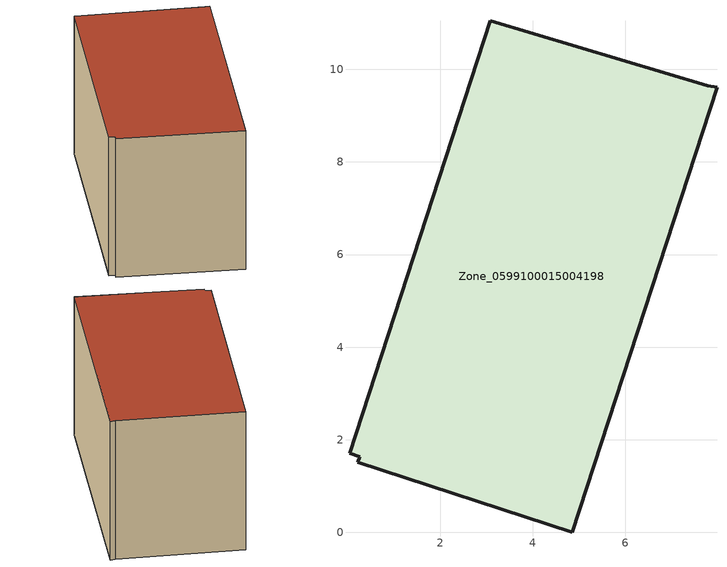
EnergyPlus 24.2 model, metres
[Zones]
Zone_0599100015004198
 floor ground (C_G): 0.22,1.51 0.26,1.64 0.04,1.71 3.08,11.05 7.78,9.64 7.98,9.62 4.86,0 z0.75
 wall outside (C_F): 0.22,1.51 4.86,0 7.98,9.62 7.78,9.64 3.08,11.05 0.04,1.71 0.26,1.64 0.22,1.51 z0.75:6.56
 roof outside (C_R): 0.26,1.64 0.22,1.51 4.86,0 7.98,9.62 7.78,9.64 3.08,11.05 0.04,1.71 z6.56
[BUILDING]
Pand.0599100015004198: North Axis=0; Terrain=City; Loads Convergence Tolerance Value=0.04; Temperature Convergence Tolerance Value=0.4; Solar Distribution=FullExterior; Maximum Number of Warmup Days=25; Minimum Number of Warmup Days=1
[Site:Location]
Rotterdam.The.Hague.AP_ZH_NLD Design_Conditions: Latitude=51.96; Longitude=4.45; Time Zone=1; Elevation=-4.5
[SITE:GROUNDTEMPERATURE:BUILDINGSURFACE]
18, 18, 18, 18, 18, 18, 18, 18, 18, 18, 18, 18
[MATERIAL] Thermal Absorptance=0.9; Solar Absorptance=0.7; Visible Absorptance=0.7
Name | Roughness | Thickness | Conductivity | Density | Specific Heat
G.TC.1965-1974 | MediumSmooth | 0.15 | 0.882353 | 540 | 1210
F.TC.1965-1974 | Rough | 0.3 | 0.697674 | 1920 | 840
R.TC.1965-1974 | MediumRough | 0.2 | 0.232558 | 1500 | 1000
[CONSTRUCTION]
C_G: G.TC.1965-1974
C_F: F.TC.1965-1974
C_R: R.TC.1965-1974
[ZONE]
Zone_0599100015004198: Type=1; Multiplier=1; Ceiling Height=Autocalculate; Volume=Autocalculate; Floor Area=autocalculate; Part of Total Floor Area=Yes
[ZONEINFILTRATION:DESIGNFLOWRATE]
Infil_Zone_0599100015004198: Zone or ZoneList or Space or SpaceList=Zone_0599100015004198; Schedule=AlwaysOn; Design Flow Rate Calculation Method=Flow/Area; Flow Rate per Floor Area=0.003; Constant Term Coefficient=1; Temperature Term Coefficient=0; Velocity Term Coefficient=0; Velocity Squared Term Coefficient=0
[HVACTEMPLATE:ZONE:IDEALLOADSAIRSYSTEM]
Zone_0599100015004198: Maximum Heating Supply Air Temperature=50; Minimum Cooling Supply Air Temperature=13; Maximum Heating Supply Air Humidity Ratio=0.0156; Minimum Cooling Supply Air Humidity Ratio=0.0077; Heating Limit=NoLimit; Cooling Limit=NoLimit; Dehumidification Control Type=ConstantSensibleHeatRatio; Cooling Sensible Heat Ratio=0.7; Dehumidification Setpoint=60; Humidification Control Type=None; Humidification Setpoint=30; Outdoor Air Method=None; Outdoor Air Flow Rate per Person=0.00944; Outdoor Air Flow Rate per Zone Floor Area=0; Outdoor Air Flow Rate per Zone=0; Demand Controlled Ventilation Type=None; Outdoor Air Economizer Type=NoEconomizer; Heat Recovery Type=None; Sensible Heat Recovery Effectiveness=0.7; Latent Heat Recovery Effectiveness=0.65
[ZONECONTROL:THERMOSTAT]
ThermostatControl_Zone_0599100015004198: Zone or ZoneList=Zone_0599100015004198; Control Type Schedule=DualSetpointControlType; Control 1=Thermostat_Zone_0599100015004198; Temperature Difference Between Cutout And Setpoint=0
[THERMOSTATSETPOINT:DUALSETPOINT]
Thermostat_Zone_0599100015004198: Heating Setpoint Temperature Schedule=HeatingSetpoint_Zone_0599100015004198; Cooling Setpoint Temperature Schedule=CoolingSetpoint_Zone_0599100015004198
[SCHEDULE:COMPACT]
HeatingSetpoint_Zone_0599100015004198: Through: 12/31, For: AllDays, Until: 24:00, 21
CoolingSetpoint_Zone_0599100015004198: Through: 12/31, For: AllDays, Until: 24:00, 24
DualSetpointControlType: Through: 12/31, For: AllDays, Until: 24:00, 4
AlwaysOn: Through: 12/31, For: AllDays, Until: 24:00, 1
